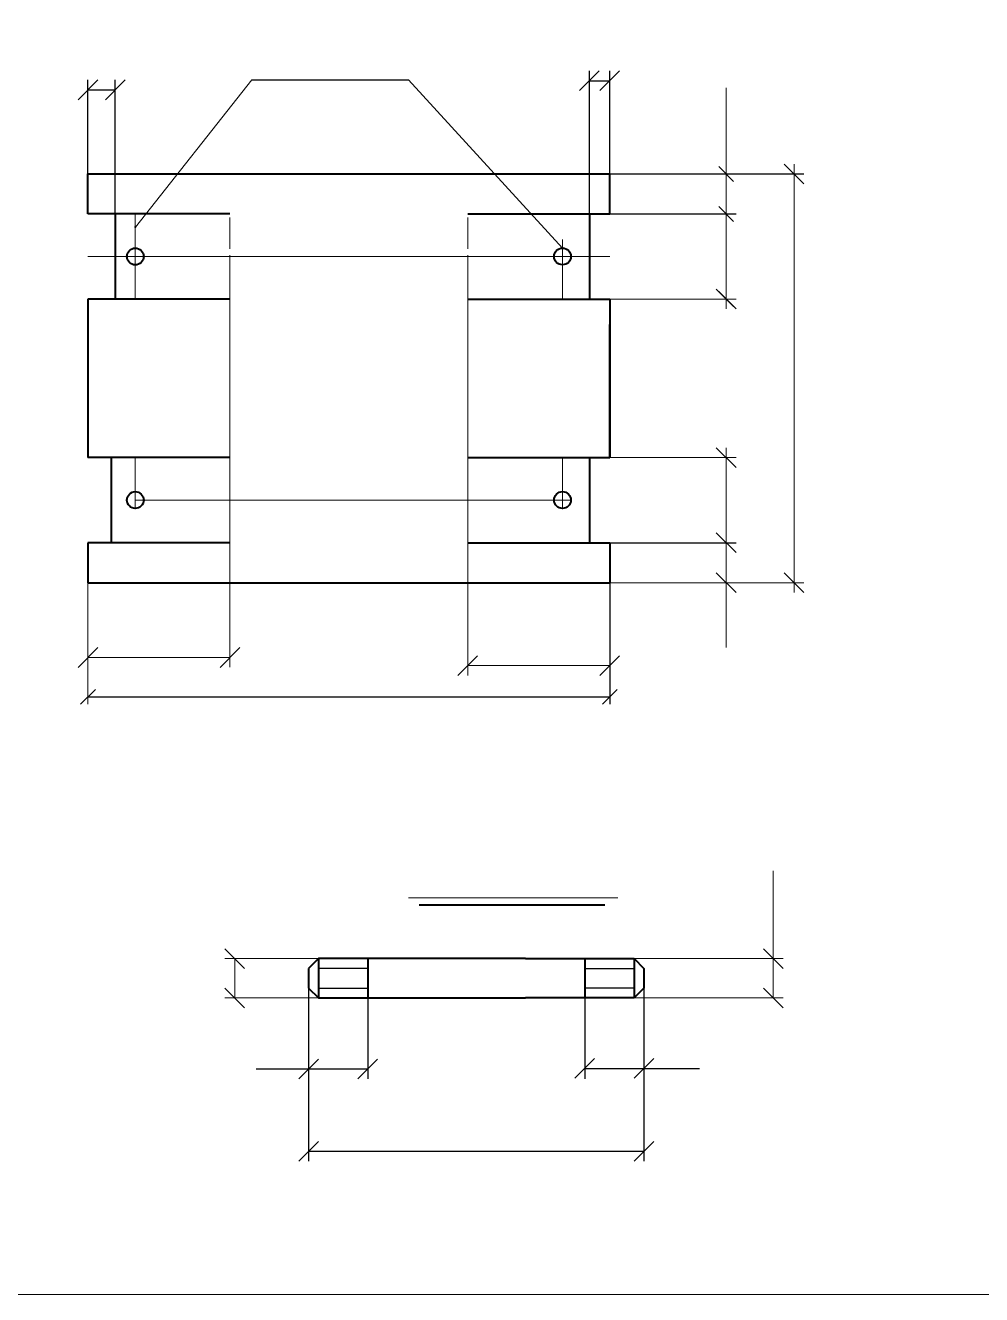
# Model space of a CAD drawing. Header units: millimetres. Extents: x 69249 to 73614, y -10452 to -7482.
# Drawn here: x 70717 to 71687, y -10452 to -9166 of the extents above; entities that cross this region are included whole.
import ezdxf

# ---------------------------------------------------------------- set-up
doc = ezdxf.new("R2010")
doc.units = ezdxf.units.MM
for name, pattern in [('K5LT32768', [0]), ('K5LT32769', [0]), ('K5LT32771', [0]), ('K5LT32773', [50.8, 31.75, -6.35, 6.35, -6.35]), ('K5LT32774', [0]), ('K5LT32793', [1016, 635, -127, 127, -127]), ('K5LT32794', [1016, 635, -127, 127, -127]), ('K5LT_THIN', [0])]:
    doc.linetypes.add(name, pattern=pattern)
for name, color, linetype in [('Осевая', 20, 'Continuous'), ('Размер', 104, 'Continuous'), ('Размеры', 7, 'Continuous'), ('Тонкая', 142, 'Continuous'), ('тонкая12', 7, 'Continuous')]:
    doc.layers.add(name, color=color, linetype=linetype)

# ---------------------------------------------------------------- blocks, each defined once
blk = doc.blocks.new('U0')
at = {"layer": 'Размеры'}
h = blk.add_hatch(color=7, dxfattribs=at)
h.paths.add_polyline_path([(70829.1, -9370.6), (70829, -9369.6), (70828, -9369.7), (70828.1, -9370.7)])
h.paths.add_polyline_path([(70828.9, -9370.5), (70828.9, -9369.8), (70828.2, -9369.9), (70828.2, -9370.6)])
h.paths.add_polyline_path([(70828.7, -9370), (70828.7, -9370.3), (70828.4, -9370.4), (70828.4, -9370)])
at = {"layer": 'Размеры', "color": 7, "linetype": 'K5LT_THIN', "lineweight": 18}
for p, q in [((70946.7, -9221), (70828.6, -9370.2)), ((70829, -9369.6), (70828, -9369.7)), ((70828, -9369.7), (70828.1, -9370.7)), ((70828.1, -9370.7), (70829.1, -9370.6)), ((70828.9, -9369.8), (70828.2, -9369.9)), ((70828.2, -9369.9), (70828.2, -9370.6)), ((70828.2, -9370.6), (70828.9, -9370.5)), ((70828.7, -9370), (70828.4, -9370)), ((70828.4, -9370), (70828.4, -9370.4)), ((70828.4, -9370.4), (70828.7, -9370.3)), ((70828.7, -9370), (70828.9, -9369.8)), ((70828.7, -9370.3), (70828.7, -9370)), ((70828.9, -9369.8), (70829, -9369.6)), ((70828.9, -9370.5), (70828.9, -9369.8)), ((70829.1, -9370.6), (70829, -9369.6))]:
    blk.add_line(p, q, dxfattribs=at)
blk = doc.blocks.new('U1')
at = {"layer": 'Размеры'}
h = blk.add_hatch(color=7, dxfattribs=at)
h.paths.add_polyline_path([(71262.2, -9391.9), (71262.3, -9390.9), (71261.2, -9390.8), (71261.2, -9391.9)])
h.paths.add_polyline_path([(71262.1, -9391.7), (71262.1, -9391), (71261.4, -9391), (71261.4, -9391.7)])
h.paths.add_polyline_path([(71261.9, -9391.5), (71261.9, -9391.2), (71261.6, -9391.2), (71261.6, -9391.5)])
at = {"layer": 'Размеры', "color": 7, "linetype": 'K5LT_THIN', "lineweight": 18}
for p, q in [((71105.7, -9221), (71261.7, -9391.4)), ((71261.4, -9391), (71261.2, -9390.8)), ((71261.2, -9390.8), (71261.2, -9391.9)), ((71262.3, -9390.9), (71261.2, -9390.8)), ((71261.2, -9391.9), (71262.2, -9391.9)), ((71261.6, -9391.2), (71261.4, -9391)), ((71261.4, -9391), (71261.4, -9391.7)), ((71262.1, -9391), (71261.4, -9391)), ((71261.4, -9391.7), (71262.1, -9391.7)), ((71261.6, -9391.2), (71261.6, -9391.5)), ((71261.9, -9391.2), (71261.6, -9391.2)), ((71261.6, -9391.5), (71261.9, -9391.5)), ((71261.9, -9391.5), (71261.9, -9391.2)), ((71262.1, -9391.7), (71262.1, -9391)), ((71262.2, -9391.9), (71262.3, -9390.9))]:
    blk.add_line(p, q, dxfattribs=at)
blk = doc.blocks.new('U58')
at = {"layer": 'Осевая', "color": 20, "linetype": 'K5LT32793', "lineweight": 25}
blk.add_line((71294.3, -10213), (71274.3, -10233), dxfattribs=at)
blk = doc.blocks.new('U59')
at = {"layer": 'Осевая', "color": 20, "linetype": 'K5LT32793', "lineweight": 25}
blk.add_line((71334.3, -10233), (71354.3, -10213), dxfattribs=at)
blk = doc.blocks.new('U75')
at = {"layer": 'Осевая', "color": 20, "linetype": 'K5LT32793', "lineweight": 25}
blk.add_line((70790.6, -9221), (70770.6, -9241), dxfattribs=at)
blk = doc.blocks.new('U76')
at = {"layer": 'Осевая', "color": 20, "linetype": 'K5LT32793', "lineweight": 25}
blk.add_line((70798.2, -9241), (70818.2, -9221), dxfattribs=at)
blk = doc.blocks.new('U77')
at = {"layer": 'Осевая', "color": 20, "linetype": 'K5LT32793', "lineweight": 25}
blk.add_line((71299, -9211.7), (71279, -9231.7), dxfattribs=at)
blk = doc.blocks.new('U78')
at = {"layer": 'Осевая', "color": 20, "linetype": 'K5LT32793', "lineweight": 25}
blk.add_line((71299.7, -9231.7), (71319.7, -9211.7), dxfattribs=at)
blk = doc.blocks.new('U79')
at = {"layer": 'Осевая', "color": 20, "linetype": 'K5LT32793', "lineweight": 25}
blk.add_line((70788.1, -9838.8), (70773.1, -9853.8), dxfattribs=at)
blk = doc.blocks.new('U80')
at = {"layer": 'Осевая', "color": 20, "linetype": 'K5LT32793', "lineweight": 25}
blk.add_line((71302.2, -9853.8), (71317.2, -9838.8), dxfattribs=at)
blk = doc.blocks.new('U145')
at = {"layer": 'Осевая', "color": 20, "linetype": 'K5LT32794', "lineweight": 18}
blk.add_line((71506.6, -9326.3), (71486.6, -9306.3), dxfattribs=at)
blk = doc.blocks.new('U146')
at = {"layer": 'Осевая', "color": 20, "linetype": 'K5LT32794', "lineweight": 18}
blk.add_line((71486.6, -9720.7), (71506.6, -9740.7), dxfattribs=at)
blk = doc.blocks.new('U147')
at = {"layer": 'Осевая', "color": 20, "linetype": 'K5LT32793', "lineweight": 25}
blk.add_line((71417.7, -9720.7), (71437.7, -9740.7), dxfattribs=at)
blk = doc.blocks.new('U148')
at = {"layer": 'Осевая', "color": 20, "linetype": 'K5LT32793', "lineweight": 25}
blk.add_line((71437.7, -9700.1), (71417.7, -9680.1), dxfattribs=at)
blk = doc.blocks.new('U149')
at = {"layer": 'Осевая', "color": 20, "linetype": 'K5LT32794', "lineweight": 18}
blk.add_line((71417.7, -9680.1), (71437.7, -9700.1), dxfattribs=at)
blk = doc.blocks.new('U150')
at = {"layer": 'Осевая', "color": 20, "linetype": 'K5LT32794', "lineweight": 18}
blk.add_line((71437.7, -9613.9), (71417.7, -9593.9), dxfattribs=at)
blk = doc.blocks.new('U151')
at = {"layer": 'Осевая', "color": 20, "linetype": 'K5LT32793', "lineweight": 25}
blk.add_line((71420.2, -9349.4), (71435.2, -9364.4), dxfattribs=at)
blk = doc.blocks.new('U152')
at = {"layer": 'Осевая', "color": 20, "linetype": 'K5LT32793', "lineweight": 25}
blk.add_line((71435.2, -9323.8), (71420.2, -9308.8), dxfattribs=at)
blk = doc.blocks.new('U153')
at = {"layer": 'Осевая', "color": 20, "linetype": 'K5LT32794', "lineweight": 18}
blk.add_line((71420.2, -9435.6), (71435.2, -9450.6), dxfattribs=at)
blk = doc.blocks.new('U154')
at = {"layer": 'Осевая', "color": 20, "linetype": 'K5LT32794', "lineweight": 18}
blk.add_line((71435.2, -9364.4), (71420.2, -9349.4), dxfattribs=at)
blk = doc.blocks.new('U155')
at = {"layer": 'Осевая', "color": 20, "linetype": 'K5LT32793', "lineweight": 25}
blk.add_line((71417.7, -9593.9), (71437.7, -9613.9), dxfattribs=at)
blk = doc.blocks.new('U156')
at = {"layer": 'Осевая', "color": 20, "linetype": 'K5LT32793', "lineweight": 25}
blk.add_line((71437.7, -9453.1), (71417.7, -9433.1), dxfattribs=at)
blk = doc.blocks.new('U157')
at = {"layer": 'Осевая', "color": 20, "linetype": 'K5LT32794', "lineweight": 18}
blk.add_line((71175.7, -9804.8), (71155.7, -9824.8), dxfattribs=at)
blk = doc.blocks.new('U158')
at = {"layer": 'Осевая', "color": 20, "linetype": 'K5LT32794', "lineweight": 18}
blk.add_line((71299.7, -9824.8), (71319.7, -9804.8), dxfattribs=at)
blk = doc.blocks.new('U159')
at = {"layer": 'Осевая', "color": 20, "linetype": 'K5LT32794', "lineweight": 18}
blk.add_line((70914.6, -9816.5), (70934.6, -9796.5), dxfattribs=at)
blk = doc.blocks.new('U160')
at = {"layer": 'Осевая', "color": 20, "linetype": 'K5LT32794', "lineweight": 18}
blk.add_line((70790.6, -9796.5), (70770.6, -9816.5), dxfattribs=at)
blk = doc.blocks.new('U167')
at = {"layer": 'Осевая', "color": 20, "linetype": 'K5LT32793', "lineweight": 25}
blk.add_line((71014.3, -10297.1), (70994.3, -10317.1), dxfattribs=at)
blk = doc.blocks.new('U168')
at = {"layer": 'Осевая', "color": 20, "linetype": 'K5LT32793', "lineweight": 25}
blk.add_line((71334.3, -10317.1), (71354.3, -10297.1), dxfattribs=at)
blk = doc.blocks.new('U169')
at = {"layer": 'Осевая', "color": 20, "linetype": 'K5LT32793', "lineweight": 25}
blk.add_line((71014.3, -10213.7), (70994.3, -10233.7), dxfattribs=at)
blk = doc.blocks.new('U170')
at = {"layer": 'Осевая', "color": 20, "linetype": 'K5LT32793', "lineweight": 25}
blk.add_line((71054.3, -10233.7), (71074.3, -10213.7), dxfattribs=at)
blk = doc.blocks.new('U171')
at = {"layer": 'Осевая', "color": 20, "linetype": 'K5LT32794', "lineweight": 18}
blk.add_line((71485.5, -10121.7), (71465.5, -10101.7), dxfattribs=at)
blk = doc.blocks.new('U172')
at = {"layer": 'Осевая', "color": 20, "linetype": 'K5LT32794', "lineweight": 18}
blk.add_line((71465.5, -10141.7), (71485.5, -10161.7), dxfattribs=at)
blk = doc.blocks.new('U173')
at = {"layer": 'Осевая', "color": 20, "linetype": 'K5LT32794', "lineweight": 18}
blk.add_line((70939.3, -10121.7), (70919.3, -10101.7), dxfattribs=at)
blk = doc.blocks.new('U174')
at = {"layer": 'Осевая', "color": 20, "linetype": 'K5LT32794', "lineweight": 18}
blk.add_line((70919.3, -10141.7), (70939.3, -10161.7), dxfattribs=at)

msp = doc.modelspace()

# ---------------------------------------------------------------- linework, layer by layer
at = {"color": 7, "linetype": 'K5LT32771', "lineweight": 40}
for p, q in [((70780.551, -9316.274), (71309.743, -9316.274)), ((70780.551, -9356.88), (70780.551, -9316.274)), ((71309.743, -9356.88), (71309.743, -9316.274)), ((70924.551, -9356.88), (70780.551, -9356.88)), ((70808.229, -9356.88), (70808.229, -9443.077)), ((71165.743, -9356.88), (71309.743, -9356.88)), ((71288.989, -9356.88), (71288.989, -9443.077)), ((70924.551, -9443.077), (70780.551, -9443.077)), ((70780.551, -9443.077), (70780.551, -9603.886)), ((71165.743, -9443.077), (71309.743, -9443.077)), ((71309.743, -9443.077), (71309.743, -9603.886)), ((71309.743, -9603.886), (71309.743, -9468.88)), ((70924.551, -9603.886), (70780.551, -9603.886)), ((70804.017, -9603.886), (70804.017, -9690.083)), ((71165.743, -9603.886), (71309.743, -9603.886)), ((71288.989, -9603.886), (71288.989, -9690.083)), ((70780.551, -9690.083), (70780.551, -9730.689)), ((70924.551, -9690.083), (70780.551, -9690.083)), ((71165.743, -9690.083), (71309.743, -9690.083)), ((71309.743, -9690.083), (71309.743, -9730.689)), ((70780.551, -9730.689), (71309.743, -9730.689)), ((71116.466, -10057.192), (71304.645, -10057.192)), ((71014.306, -10111.656), (71004.306, -10121.656)), ((71224.306, -10111.656), (71014.306, -10111.656)), ((71014.306, -10111.656), (71014.306, -10151.656)), ((71064.306, -10111.656), (71064.306, -10151.656)), ((71224.306, -10111.656), (71334.306, -10111.656)), ((71284.306, -10111.656), (71284.306, -10151.656)), ((71334.306, -10111.656), (71334.306, -10151.656)), ((71334.306, -10111.656), (71344.306, -10121.656)), ((71004.306, -10121.656), (71004.306, -10141.656)), ((71344.306, -10121.656), (71344.306, -10141.656)), ((71004.306, -10141.656), (71014.306, -10151.656)), ((71014.306, -10151.656), (71224.306, -10151.656)), ((71334.306, -10151.656), (71224.306, -10151.656)), ((71344.306, -10141.656), (71334.306, -10151.656))]:
    msp.add_line(p, q, dxfattribs=at)
at = {"color": 7, "linetype": 'K5LT32774', "lineweight": 18}
for p, q in [((70828.551, -9443.077), (70828.551, -9356.88)), ((71261.743, -9443.077), (71261.743, -9382.649)), ((71261.743, -9399.88), (70780.551, -9399.88)), ((71253.228, -9399.88), (71309.743, -9399.88)), ((70828.551, -9603.886), (70828.551, -9655.401)), ((71261.743, -9603.886), (71261.743, -9655.401)), ((70828.551, -9646.886), (71270.258, -9646.886)), ((71105.578, -10050.116), (71317.822, -10050.116))]:
    msp.add_line(p, q, dxfattribs=at)
at = {"color": 7, "linetype": 'K5LT32771', "lineweight": 40}
for centre in [(70828.551, -9399.978), (71261.743, -9399.88), (70828.551, -9646.886), (71261.743, -9646.886)]:
    msp.add_circle(centre, 8.515, dxfattribs=at)
at = {"layer": 'Осевая', "color": 20, "linetype": 'K5LT32773', "lineweight": 20}
for p, q in [((70924.551, -9443.077), (70924.551, -9356.88)), ((71165.743, -9443.077), (71165.743, -9356.88)), ((70924.551, -9603.886), (70924.551, -9690.083)), ((71165.743, -9603.886), (71165.743, -9690.083))]:
    msp.add_line(p, q, dxfattribs=at)
at = {"layer": 'Размер', "color": 7, "linetype": 'K5LT_THIN', "lineweight": 18}
for p, q in [((70924.551, -9399.88), (70924.551, -9816.46)), ((71165.743, -9400.169), (71165.743, -9824.766)), ((71309.743, -9443.077), (71437.707, -9443.077)), ((71309.743, -9603.886), (71437.707, -9603.886)), ((70780.551, -9690.083), (70780.551, -9853.838)), ((70924.551, -9806.46), (70780.551, -9806.46)), ((71165.743, -9814.766), (71309.743, -9814.766)), ((71475.469, -10022.656), (71475.469, -10129.906)), ((71014.306, -10111.656), (70919.316, -10111.656)), ((70929.316, -10111.656), (70929.316, -10151.656)), ((71334.306, -10111.656), (71485.469, -10111.656)), ((71475.469, -10111.656), (71475.469, -10151.656)), ((71014.306, -10151.656), (70919.316, -10151.656)), ((71334.306, -10151.656), (71485.469, -10151.656))]:
    msp.add_line(p, q, dxfattribs=at)
at = {"layer": 'Размеры', "color": 7, "linetype": 'K5LT32768', "lineweight": 25}
for p, q in [((71288.989, -9356.88), (71288.989, -9211.722)), ((71309.743, -9316.274), (71309.743, -9211.722)), ((70780.551, -9316.274), (70780.551, -9221.014)), ((70808.229, -9356.88), (70808.229, -9221.014)), ((70946.747, -9221.001), (71105.713, -9221.001)), ((71288.989, -9221.722), (71309.743, -9221.722)), ((70780.551, -9231.014), (70808.229, -9231.014)), ((71309.743, -9316.274), (71506.612, -9316.274)), ((71309.743, -9356.88), (71437.707, -9356.88)), ((71309.743, -9690.083), (71437.707, -9690.083)), ((71309.743, -9730.689), (71309.743, -9853.838)), ((70780.551, -9846.338), (71309.743, -9846.338)), ((71004.306, -10131.656), (71004.306, -10317.066)), ((71344.306, -10131.656), (71344.306, -10282.007)), ((71344.306, -10131.656), (71344.306, -10317.066)), ((71004.306, -10151.656), (71004.306, -10282.659)), ((71064.306, -10151.656), (71064.306, -10233.659)), ((71284.306, -10151.656), (71284.306, -10233.659)), ((70951.139, -10223.659), (71064.306, -10223.659)), ((71284.306, -10223.007), (71400.589, -10223.007)), ((71004.306, -10307.066), (71344.306, -10307.066))]:
    msp.add_line(p, q, dxfattribs=at)
at = {"layer": 'Размеры', "color": 7, "linetype": 'K5LT_THIN', "lineweight": 18}
for p, q in [((71427.707, -9453.077), (71427.707, -9228.899)), ((71496.612, -9740.689), (71496.612, -9306.274)), ((71427.707, -9796.46), (71427.707, -9593.886)), ((71309.743, -9730.689), (71506.612, -9730.689))]:
    msp.add_line(p, q, dxfattribs=at)
at = {"layer": 'Тонкая', "color": 144, "linetype": 'K5LT32769', "lineweight": 15}
msp.add_line((69433.309, -10452.4), (73614.309, -10452.4), dxfattribs=at)
at = {"layer": 'тонкая12', "color": 7, "linetype": 'K5LT32768', "lineweight": 25}
for p, q in [((71064.306, -10121.656), (71014.306, -10121.656)), ((71284.306, -10121.656), (71334.306, -10121.656)), ((71014.306, -10141.656), (71064.306, -10141.656)), ((71334.306, -10141.656), (71284.306, -10141.656))]:
    msp.add_line(p, q, dxfattribs=at)

# ---------------------------------------------------------------- block references
for name in ['U77', 'U78', 'U75', 'U76', 'U152', 'U145', 'U151', 'U154', 'U156', 'U153', 'U150', 'U155', 'U148', 'U149', 'U147', 'U146', 'U160', 'U159', 'U157', 'U158', 'U79', 'U80', 'U173', 'U171', 'U174', 'U172', 'U169', 'U170', 'U58', 'U59', 'U167', 'U168']:
    msp.add_blockref(name, (0, 0))
at = {"layer": 'Размеры'}
for name in ['U0', 'U1']:
    msp.add_blockref(name, (0, 0), dxfattribs=at)

doc.saveas('drawing.dxf')
